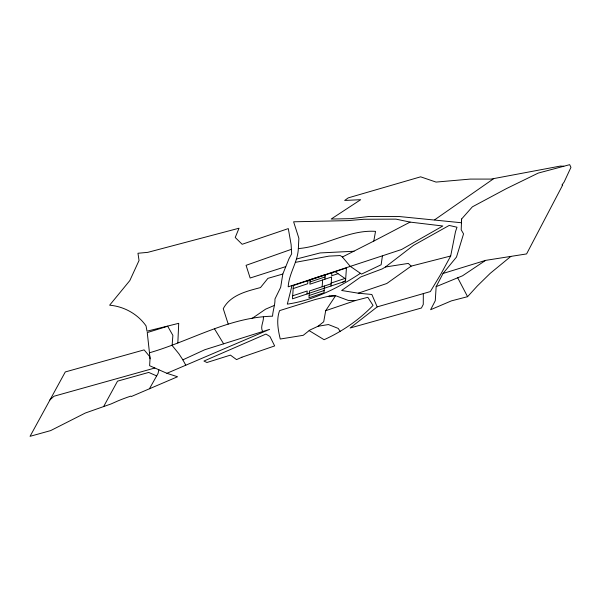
<?xml version="1.0" encoding="UTF-8"?>
<svg xmlns="http://www.w3.org/2000/svg" width="601" height="601" viewBox="0 0 601 601"><rect width="100%" height="100%" fill="white"/><g stroke="black" fill="none" stroke-linecap="round" stroke-linejoin="round"><path stroke-width="0.9" d="M158.889 369.78L158.055 373.431L149.431 388.779M423.314 293.604L423.269 304.444L421.429 308.012L350.143 327.996L377.21 306.878L430.354 291.575L440.946 273.958L450.682 256.003L455.498 231.663L457.008 227.223L449.18 225.435L413.405 245.433L385.414 267.002L382.304 268.865L360.758 276.956L341.638 290.486L358.241 293.19L371.839 294.475L377.21 306.878M298.344 248.581C297.788 262.119 288.983 273.222 288.187 286.82L401.558 249.513L442.824 225.999L410.092 222.1L395.954 219.132L363.823 219.267L347.941 220.62L293.611 221.799L298.877 238.259L298.344 248.581C324.931 246.485 348.542 229.559 375.535 231.362L373.792 241.076L342.39 257.01L340.256 255.56L328.987 256.116L295.527 262.329M510.842 256.417L490.236 273.327L477.374 285.926L467.578 296.676L451.374 300.883L430.624 309.718L435.274 300.718L436.153 286.662L443.027 273.478L485.608 260.376L526.596 253.922L562.724 184.958L561.958 184.995L564.099 182.088L570.95 167.363L569.695 164.674L538.241 173.08L506.275 188.684L472.371 206.842L461.606 219.004L461.463 222.753L398.561 216.458L368.36 216.54L351.022 218.636L331.174 219.042L360.69 199.697L344.666 200.449L348.227 197.872L420.617 176.822L436.056 182.08L470.207 179.09L491.107 179.083L560.305 166.079L563.806 166.252M461.606 219.004L461.192 229.8L463.544 233.872L456.512 257.018L443.027 273.478M177.836 342.983L178.715 323.323L146.99 331.189L146.043 325.885C137.689 313.985 124.039 306.465 109.637 305.195L129.824 280.577L139.041 260.481L137.967 253.254L147.748 252.36L239.04 228.215L235.224 237.485L242.15 244.284L288.3 228.598L291.109 244.554L291.673 253.817L289.036 258.625L282.808 274.041L280.682 287.293L274.965 298.998C275.205 304.88 272.846 310.439 272.553 316.194C228.711 317.178 190.592 340.94 149.469 352.779L150.032 358.812L149.611 365.709L166.898 373.296L177.543 376.752L131.281 396.547L130.868 396.112L129.861 396.435A47.554 12.471 -20.1 0 0 117.901 400.927L111.035 403.962L85.312 413.03L50.649 430.601L30.05 436.326L65.291 371.944L144.127 349.88L149.837 356.731L150.032 358.812M307.006 294.009L307.216 290.982L292.687 295.797M307.907 280.72L307.704 283.747L293.183 288.563M322.159 286.76L322.617 279.983M324.442 286.008L323.977 292.792L308.982 297.765L309.44 290.982L331.159 283.777M324.901 279.225L325.209 274.702L310.206 279.675L309.906 284.198L331.617 276.993L331.001 286.053M331.902 272.756L331.699 275.791L338.025 273.688M382.409 256.034L381.132 264.763L361.562 274.101L350.165 266.258L342.39 257.01M263.418 317.065C263.839 321.67 259.805 327.305 262.772 331.512M329.416 296.008L329.002 296.751L335.613 295.684L325.689 310.694L323.706 321.783L317.997 326.283L309.868 330.039L303.242 335.313L280.254 339.024C278.038 329.896 276.235 319.597 279.585 310.627L315.209 299.516L330.835 295.662L335.613 295.684L348.279 300.425L355.664 300.477L367.835 297.307L373.033 305.421C359.195 319.852 342.307 331.436 324.104 339.708L309.147 330.61M292.003 285.55L287.316 304.129C313.767 300.365 338.295 287.879 360.42 273.32M103.59 406.637L117.526 381.154L148.725 372.425L156.696 375.918M49.853 399.965L53.992 396.232L154.848 368.007M450.682 256.003L411.174 266.123L386.789 283.507L358.241 293.19M434.658 219.808L493.639 178.707M251.954 318.53L265.612 309.162L274.236 305.473M485.608 260.376L462.537 275.791L436.153 286.662M342.75 282.154L345.567 280.592M373.792 241.076L410.092 222.1M149.469 352.779L147.253 332.578L167.702 326.238L172.878 335.396L172.119 345.47L178.835 353.704L182.854 359.841L204.716 349.759L269.616 329.356L166.898 373.296M291.305 249.355L246.064 265.326L250.151 278.015L285.693 266.634M355.664 300.477L325.689 310.694M310.056 281.937L325.051 276.963M331.211 283.026L344.959 278.466M309.132 295.504L324.134 290.531M282.808 274.041L267.911 278.353L260.496 287.563C246.793 291.215 230.386 295.001 223.256 308.689L228.207 324.067M296.563 258.993L320.123 252.931L354.079 251.256M317.997 326.283L328.409 324.54L338.153 328.386L340.399 331.639M385.414 267.002L408.297 263.411L411.174 266.123M335.125 271.69L345.68 278.962M214.444 328.755L223.64 343.84M182.854 359.841L185.769 365.183M457.699 277.767L467.578 296.676M293.386 285.535L292.484 298.825L345.53 281.17L346.431 267.941L293.386 285.535M241.933 357.204L236.561 359.616L230.431 355.116L206.924 362.501L203.942 361.043L265.95 334.066L269.924 336.485L274.657 345.921L241.933 357.204"/></g></svg>
